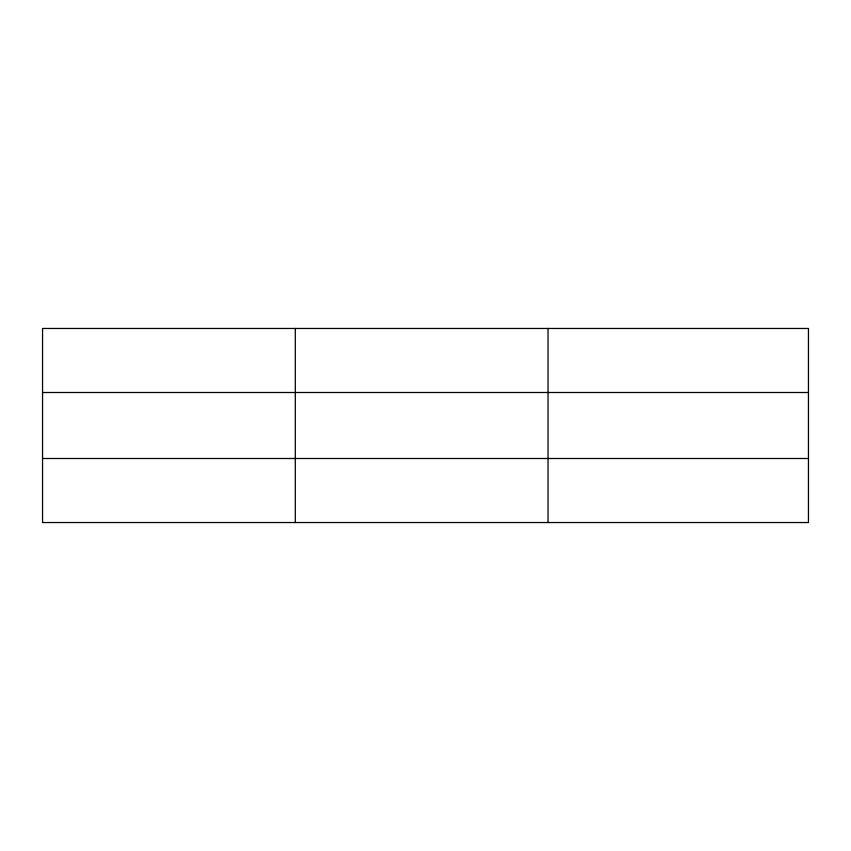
<?xml version="1.0" encoding="UTF-8"?>
<svg xmlns="http://www.w3.org/2000/svg" width="851" height="851" viewBox="0 0 851 851"><rect width="100%" height="100%" fill="white"/><g stroke="black" fill="none" stroke-linecap="round" stroke-linejoin="round"><path stroke-width="1.28" d="M295.297 522.535L295.297 328.465M548.044 522.535L548.044 328.465M808.45 458.498L808.45 522.535L42.55 522.535L42.55 328.465L808.45 328.465L808.45 458.498L42.55 458.498M42.55 392.502L808.45 392.502"/></g></svg>
